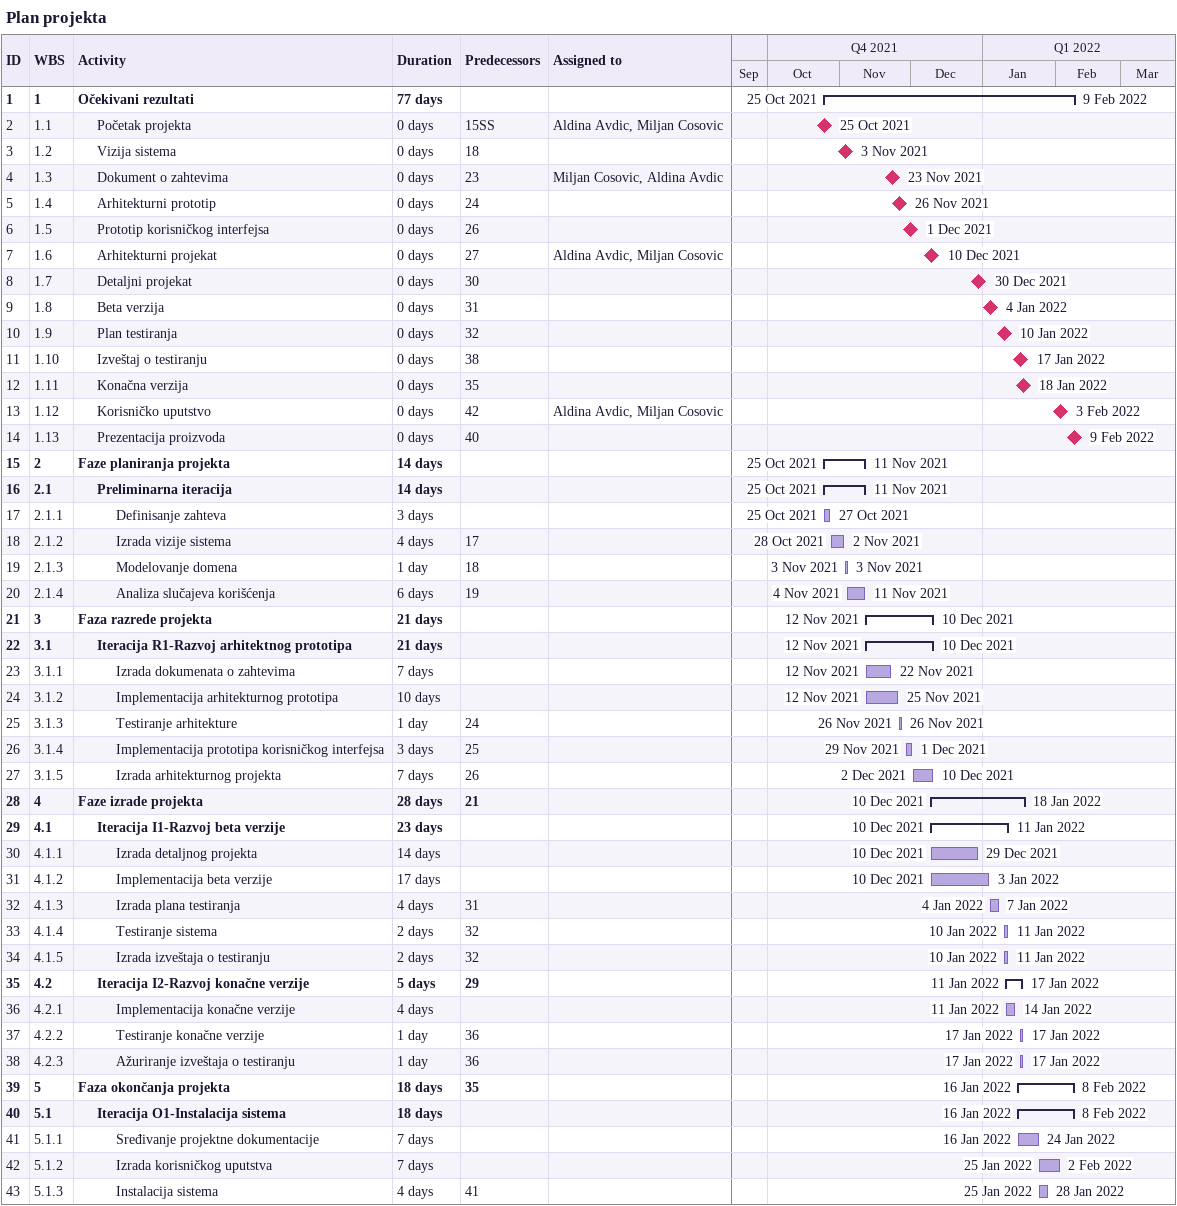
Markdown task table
Plan projekta

| ID | WBS | Task | Duration | Start | Finish | Predecessors | Resources |
|---|---|---|---|---|---|---|---|
| 1 | 1 | **Očekivani rezultati** | 77d | 2021-10-25 | 2022-02-09 |  |  |
| 2 | 1.1 | Početak projekta | 0d | 2021-10-25 | 2021-10-25 | 15SS | Aldina Avdic, Miljan Cosovic |
| 3 | 1.2 | Vizija sistema | 0d | 2021-11-03 | 2021-11-03 | 18 |  |
| 4 | 1.3 | Dokument o zahtevima | 0d | 2021-11-23 | 2021-11-23 | 23 | Miljan Cosovic, Aldina Avdic |
| 5 | 1.4 | Arhitekturni prototip | 0d | 2021-11-26 | 2021-11-26 | 24 |  |
| 6 | 1.5 | Prototip korisničkog interfejsa | 0d | 2021-12-01 | 2021-12-01 | 26 |  |
| 7 | 1.6 | Arhitekturni projekat | 0d | 2021-12-10 | 2021-12-10 | 27 | Aldina Avdic, Miljan Cosovic |
| 8 | 1.7 | Detaljni projekat | 0d | 2021-12-30 | 2021-12-30 | 30 |  |
| 9 | 1.8 | Beta verzija | 0d | 2022-01-04 | 2022-01-04 | 31 |  |
| 10 | 1.9 | Plan testiranja | 0d | 2022-01-10 | 2022-01-10 | 32 |  |
| 11 | 1.10 | Izveštaj o testiranju | 0d | 2022-01-17 | 2022-01-17 | 38 |  |
| 12 | 1.11 | Konačna verzija | 0d | 2022-01-18 | 2022-01-18 | 35 |  |
| 13 | 1.12 | Korisničko uputstvo | 0d | 2022-02-03 | 2022-02-03 | 42 | Aldina Avdic, Miljan Cosovic |
| 14 | 1.13 | Prezentacija proizvoda | 0d | 2022-02-09 | 2022-02-09 | 40 |  |
| 15 | 2 | **Faze planiranja projekta** | 14d | 2021-10-25 | 2021-11-11 |  |  |
| 16 | 2.1 | **Preliminarna iteracija** | 14d | 2021-10-25 | 2021-11-11 |  |  |
| 17 | 2.1.1 | Definisanje zahteva | 3d | 2021-10-25 | 2021-10-27 |  |  |
| 18 | 2.1.2 | Izrada vizije sistema | 4d | 2021-10-28 | 2021-11-02 | 17 |  |
| 19 | 2.1.3 | Modelovanje domena | 1d | 2021-11-03 | 2021-11-03 | 18 |  |
| 20 | 2.1.4 | Analiza slučajeva korišćenja | 6d | 2021-11-04 | 2021-11-11 | 19 |  |
| 21 | 3 | **Faza razrede projekta** | 21d | 2021-11-12 | 2021-12-10 |  |  |
| 22 | 3.1 | **Iteracija R1-Razvoj arhitektnog prototipa** | 21d | 2021-11-12 | 2021-12-10 |  |  |
| 23 | 3.1.1 | Izrada dokumenata o zahtevima | 7d | 2021-11-12 | 2021-11-22 |  |  |
| 24 | 3.1.2 | Implementacija arhitekturnog prototipa | 10d | 2021-11-12 | 2021-11-25 |  |  |
| 25 | 3.1.3 | Testiranje arhitekture | 1d | 2021-11-26 | 2021-11-26 | 24 |  |
| 26 | 3.1.4 | Implementacija prototipa korisničkog interfejsa | 3d | 2021-11-29 | 2021-12-01 | 25 |  |
| 27 | 3.1.5 | Izrada arhitekturnog projekta | 7d | 2021-12-02 | 2021-12-10 | 26 |  |
| 28 | 4 | **Faze izrade projekta** | 28d | 2021-12-10 | 2022-01-18 | 21 |  |
| 29 | 4.1 | **Iteracija I1-Razvoj beta verzije** | 23d | 2021-12-10 | 2022-01-11 |  |  |
| 30 | 4.1.1 | Izrada detaljnog projekta | 14d | 2021-12-10 | 2021-12-29 |  |  |
| 31 | 4.1.2 | Implementacija beta verzije | 17d | 2021-12-10 | 2022-01-03 |  |  |
| 32 | 4.1.3 | Izrada plana testiranja | 4d | 2022-01-04 | 2022-01-07 | 31 |  |
| 33 | 4.1.4 | Testiranje sistema | 2d | 2022-01-10 | 2022-01-11 | 32 |  |
| 34 | 4.1.5 | Izrada izveštaja o testiranju | 2d | 2022-01-10 | 2022-01-11 | 32 |  |
| 35 | 4.2 | **Iteracija I2-Razvoj konačne verzije** | 5d | 2022-01-11 | 2022-01-17 | 29 |  |
| 36 | 4.2.1 | Implementacija konačne verzije | 4d | 2022-01-11 | 2022-01-14 |  |  |
| 37 | 4.2.2 | Testiranje konačne verzije | 1d | 2022-01-17 | 2022-01-17 | 36 |  |
| 38 | 4.2.3 | Ažuriranje izveštaja o testiranju | 1d | 2022-01-17 | 2022-01-17 | 36 |  |
| 39 | 5 | **Faza okončanja projekta** | 18d | 2022-01-16 | 2022-02-08 | 35 |  |
| 40 | 5.1 | **Iteracija O1-Instalacija sistema** | 18d | 2022-01-16 | 2022-02-08 |  |  |
| 41 | 5.1.1 | Sređivanje projektne dokumentacije | 7d | 2022-01-16 | 2022-01-24 |  |  |
| 42 | 5.1.2 | Izrada korisničkog uputstva | 7d | 2022-01-25 | 2022-02-02 |  |  |
| 43 | 5.1.3 | Instalacija sistema | 4d | 2022-01-25 | 2022-01-28 | 41 |  |
